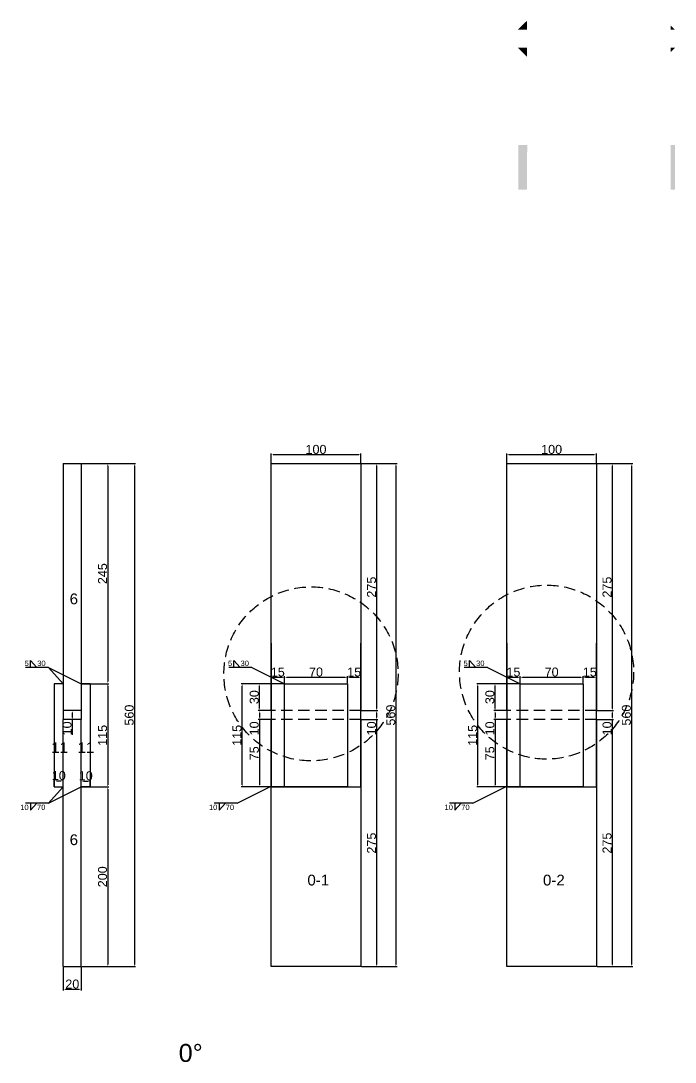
# Model space of a CAD drawing. Header units: millimetres. Extents: x 1455 to 24185, y -7041 to 4772.
# Drawn here: x 21906 to 22634, y 1760 to 2919 of the extents above; entities that cross this region are included whole.
import ezdxf

# ---------------------------------------------------------------- set-up
doc = ezdxf.new("R2010")
doc.units = ezdxf.units.MM
doc.linetypes.add('DASHED', pattern=[19.05, 12.7, -6.35])
for name, color, linetype in [('切平处', 3, 'DASHED'), ('尺寸标注', 6, 'Continuous'), ('标号', 4, 'Continuous'), ('焊缝', 250, 'Continuous')]:
    doc.layers.add(name, color=color, linetype=linetype)
doc.styles.get("Standard").update_dxf_attribs({"font": 'arial.ttf'})
doc.dimstyles.new('ISO-25-JHF', dxfattribs={"dimtxt": 10, "dimasz": 2.5, "dimexe": 1.25, "dimexo": 0.625, "dimtad": 1, "dimtxsty": 'Standard', "dimcen": 2.5, "dimadec": 0, "dimazin": 0, "dimtfac": 1, "dimtmove": 0, "dimatfit": 3, "dimfxl": 1, "dimarcsym": 0})

# ---------------------------------------------------------------- blocks, each defined once
blk = doc.blocks.new('*D2340')
at = {"layer": 'Defpoints', "color": 0, "transparency": 16777216}
for p in [(22284.4, 2436.4), (22184.4, 2426.3), (22284.4, 2426.3)]:
    blk.add_point(p, dxfattribs=at)
at = {"layer": '尺寸标注', "color": 0, "lineweight": -2, "transparency": 16777216}
for p, q in [((22184.4, 2426.9), (22184.4, 2437.7)), ((22186.9, 2436.4), (22281.9, 2436.4)), ((22284.4, 2426.9), (22284.4, 2437.7))]:
    blk.add_line(p, q, dxfattribs=at)
at = {"layer": '尺寸标注', "color": 0, "transparency": 16777216}
for points in [[(22186.9, 2436.8), (22186.9, 2436), (22184.4, 2436.4)], [(22281.9, 2436.8), (22281.9, 2436), (22284.4, 2436.4)]]:
    blk.add_solid(points, dxfattribs=at)
at = {"layer": '尺寸标注', "color": 0, "transparency": 16777216, "insert": (22234.4, 2442.1), "char_height": 10, "attachment_point": 5}
blk.add_mtext('100', dxfattribs=at)
blk = doc.blocks.new('*D2341')
at = {"layer": 'Defpoints', "color": 0, "transparency": 16777216}
for p in [(22284.4, 2426.3), (22284.4, 2151.3), (22301.9, 2151.3)]:
    blk.add_point(p, dxfattribs=at)
at = {"layer": '尺寸标注', "color": 0, "lineweight": -2, "transparency": 16777216}
for p, q in [((22285, 2426.3), (22303.1, 2426.3)), ((22301.9, 2423.8), (22301.9, 2153.8)), ((22285, 2151.3), (22303.1, 2151.3))]:
    blk.add_line(p, q, dxfattribs=at)
at = {"layer": '尺寸标注', "color": 0, "transparency": 16777216}
for points in [[(22301.5, 2423.8), (22302.3, 2423.8), (22301.9, 2426.3)], [(22301.5, 2153.8), (22302.3, 2153.8), (22301.9, 2151.3)]]:
    blk.add_solid(points, dxfattribs=at)
at = {"layer": '尺寸标注', "color": 0, "transparency": 16777216, "insert": (22296.2, 2288.8), "char_height": 10, "attachment_point": 5, "rotation": 90}
blk.add_mtext('275', dxfattribs=at)
blk = doc.blocks.new('*D2342')
at = {"layer": 'Defpoints', "color": 0, "transparency": 16777216}
for p in [(22284.4, 2151.3), (22284.4, 2141.3), (22301.9, 2141.3)]:
    blk.add_point(p, dxfattribs=at)
at = {"layer": '尺寸标注', "color": 0, "lineweight": -2, "transparency": 16777216}
for p, q in [((22285, 2151.3), (22303.1, 2151.3)), ((22301.9, 2148.8), (22301.9, 2143.8)), ((22285, 2141.3), (22303.1, 2141.3)), ((22301.9, 2141.3), (22301.9, 2124.2))]:
    blk.add_line(p, q, dxfattribs=at)
at = {"layer": '尺寸标注', "color": 0, "transparency": 16777216}
for points in [[(22301.5, 2148.8), (22302.3, 2148.8), (22301.9, 2151.3)], [(22301.5, 2143.8), (22302.3, 2143.8), (22301.9, 2141.3)]]:
    blk.add_solid(points, dxfattribs=at)
at = {"layer": '尺寸标注', "color": 0, "transparency": 16777216, "insert": (22296.2, 2131.5), "char_height": 10, "attachment_point": 5, "rotation": 90}
blk.add_mtext('10', dxfattribs=at)
blk = doc.blocks.new('*D2343')
at = {"layer": 'Defpoints', "color": 0, "transparency": 16777216}
for p in [(22284.4, 2141.3), (22284.4, 1866.3), (22301.9, 1866.3)]:
    blk.add_point(p, dxfattribs=at)
at = {"layer": '尺寸标注', "color": 0, "lineweight": -2, "transparency": 16777216}
for p, q in [((22285, 2141.3), (22303.1, 2141.3)), ((22301.9, 2138.8), (22301.9, 1868.8)), ((22285, 1866.3), (22303.1, 1866.3))]:
    blk.add_line(p, q, dxfattribs=at)
at = {"layer": '尺寸标注', "color": 0, "transparency": 16777216}
for points in [[(22301.5, 2138.8), (22302.3, 2138.8), (22301.9, 2141.3)], [(22301.5, 1868.8), (22302.3, 1868.8), (22301.9, 1866.3)]]:
    blk.add_solid(points, dxfattribs=at)
at = {"layer": '尺寸标注', "color": 0, "transparency": 16777216, "insert": (22296.2, 2003.8), "char_height": 10, "attachment_point": 5, "rotation": 90}
blk.add_mtext('275', dxfattribs=at)
blk = doc.blocks.new('*D2272')
at = {"layer": 'Defpoints', "color": 0, "transparency": 16777216}
for p in [(22284.4, 2426.3), (22284.4, 1866.3), (22323.3, 1866.3)]:
    blk.add_point(p, dxfattribs=at)
at = {"layer": '尺寸标注', "color": 0, "lineweight": -2, "transparency": 16777216}
for p, q in [((22285, 2426.3), (22324.6, 2426.3)), ((22323.3, 2423.8), (22323.3, 1868.8)), ((22285, 1866.3), (22324.6, 1866.3))]:
    blk.add_line(p, q, dxfattribs=at)
at = {"layer": '尺寸标注', "color": 0, "transparency": 16777216}
for points in [[(22322.9, 2423.8), (22323.8, 2423.8), (22323.3, 2426.3)], [(22322.9, 1868.8), (22323.8, 1868.8), (22323.3, 1866.3)]]:
    blk.add_solid(points, dxfattribs=at)
at = {"layer": '尺寸标注', "color": 0, "transparency": 16777216, "insert": (22317.6, 2146.3), "char_height": 10, "attachment_point": 5, "rotation": 90}
blk.add_mtext('560', dxfattribs=at)
blk = doc.blocks.new('*D2344')
at = {"layer": 'Defpoints', "color": 0, "transparency": 16777216}
for p in [(21953.2, 1866.3), (21973.2, 1866.3), (21973.2, 1841.1)]:
    blk.add_point(p, dxfattribs=at)
at = {"layer": '尺寸标注', "color": 0, "lineweight": -2, "transparency": 16777216}
for p, q in [((21953.2, 1865.6), (21953.2, 1839.8)), ((21973.2, 1865.6), (21973.2, 1839.8)), ((21955.7, 1841.1), (21970.7, 1841.1))]:
    blk.add_line(p, q, dxfattribs=at)
at = {"layer": '尺寸标注', "color": 0, "transparency": 16777216}
for points in [[(21955.7, 1841.5), (21955.7, 1840.7), (21953.2, 1841.1)], [(21970.7, 1841.5), (21970.7, 1840.7), (21973.2, 1841.1)]]:
    blk.add_solid(points, dxfattribs=at)
at = {"layer": '尺寸标注', "color": 0, "transparency": 16777216, "insert": (21963.2, 1846.8), "char_height": 10, "attachment_point": 5}
blk.add_mtext('20', dxfattribs=at)
blk = doc.blocks.new('*D2345')
at = {"layer": 'Defpoints', "color": 0, "transparency": 16777216}
for p in [(21943.2, 2066.3), (21953.2, 2073.2), (21953.2, 2066.3)]:
    blk.add_point(p, dxfattribs=at)
at = {"layer": '尺寸标注', "color": 0, "lineweight": -2, "transparency": 16777216}
for p, q in [((21943.2, 2066.9), (21943.2, 2074.4)), ((21945.7, 2073.2), (21950.7, 2073.2)), ((21953.2, 2066.9), (21953.2, 2074.4))]:
    blk.add_line(p, q, dxfattribs=at)
at = {"layer": '尺寸标注', "color": 0, "transparency": 16777216}
for points in [[(21945.7, 2073.6), (21945.7, 2072.7), (21943.2, 2073.2)], [(21950.7, 2073.6), (21950.7, 2072.7), (21953.2, 2073.2)]]:
    blk.add_solid(points, dxfattribs=at)
at = {"layer": '尺寸标注', "color": 0, "transparency": 16777216, "insert": (21948.2, 2078.9), "char_height": 10, "attachment_point": 5}
blk.add_mtext('10', dxfattribs=at)
blk = doc.blocks.new('*D2346')
at = {"layer": 'Defpoints', "color": 0, "transparency": 16777216}
for p in [(21973.2, 2066.3), (21983.2, 2072.9), (21983.2, 2066.3)]:
    blk.add_point(p, dxfattribs=at)
at = {"layer": '尺寸标注', "color": 0, "lineweight": -2, "transparency": 16777216}
for p, q in [((21973.2, 2066.9), (21973.2, 2074.2)), ((21975.7, 2072.9), (21980.7, 2072.9)), ((21983.2, 2066.9), (21983.2, 2074.2))]:
    blk.add_line(p, q, dxfattribs=at)
at = {"layer": '尺寸标注', "color": 0, "transparency": 16777216}
for points in [[(21975.7, 2073.4), (21975.7, 2072.5), (21973.2, 2072.9)], [(21980.7, 2073.4), (21980.7, 2072.5), (21983.2, 2072.9)]]:
    blk.add_solid(points, dxfattribs=at)
at = {"layer": '尺寸标注', "color": 0, "transparency": 16777216, "insert": (21978.2, 2078.7), "char_height": 10, "attachment_point": 5}
blk.add_mtext('10', dxfattribs=at)
blk = doc.blocks.new('*D2347')
at = {"layer": 'Defpoints', "color": 0, "transparency": 16777216}
for p in [(21973.2, 2426.3), (21973.2, 2181.3), (22002.6, 2181.3)]:
    blk.add_point(p, dxfattribs=at)
at = {"layer": '尺寸标注', "color": 0, "lineweight": -2, "transparency": 16777216}
for p, q in [((21973.8, 2426.3), (22003.9, 2426.3)), ((22002.6, 2423.8), (22002.6, 2183.8)), ((21973.8, 2181.3), (22003.9, 2181.3))]:
    blk.add_line(p, q, dxfattribs=at)
at = {"layer": '尺寸标注', "color": 0, "transparency": 16777216}
for points in [[(22002.2, 2423.8), (22003, 2423.8), (22002.6, 2426.3)], [(22002.2, 2183.8), (22003, 2183.8), (22002.6, 2181.3)]]:
    blk.add_solid(points, dxfattribs=at)
at = {"layer": '尺寸标注', "color": 0, "transparency": 16777216, "insert": (21996.9, 2303.8), "char_height": 10, "attachment_point": 5, "rotation": 90}
blk.add_mtext('245', dxfattribs=at)
blk = doc.blocks.new('*D2348')
at = {"layer": 'Defpoints', "color": 0, "transparency": 16777216}
for p in [(21983.2, 2181.3), (21983.2, 2066.3), (22002.6, 2066.3)]:
    blk.add_point(p, dxfattribs=at)
at = {"layer": '尺寸标注', "color": 0, "lineweight": -2, "transparency": 16777216}
for p, q in [((21983.8, 2181.3), (22003.9, 2181.3)), ((22002.6, 2178.8), (22002.6, 2068.8)), ((21983.8, 2066.3), (22003.9, 2066.3))]:
    blk.add_line(p, q, dxfattribs=at)
at = {"layer": '尺寸标注', "color": 0, "transparency": 16777216}
for points in [[(22002.2, 2178.8), (22003, 2178.8), (22002.6, 2181.3)], [(22002.2, 2068.8), (22003, 2068.8), (22002.6, 2066.3)]]:
    blk.add_solid(points, dxfattribs=at)
at = {"layer": '尺寸标注', "color": 0, "transparency": 16777216, "insert": (21996.9, 2123.8), "char_height": 10, "attachment_point": 5, "rotation": 90}
blk.add_mtext('115', dxfattribs=at)
blk = doc.blocks.new('*D2349')
at = {"layer": 'Defpoints', "color": 0, "transparency": 16777216}
for p in [(21973.2, 2066.3), (21973.2, 1866.3), (22002.6, 1866.3)]:
    blk.add_point(p, dxfattribs=at)
at = {"layer": '尺寸标注', "color": 0, "lineweight": -2, "transparency": 16777216}
for p, q in [((21973.8, 2066.3), (22003.9, 2066.3)), ((22002.6, 2063.8), (22002.6, 1868.8)), ((21973.8, 1866.3), (22003.9, 1866.3))]:
    blk.add_line(p, q, dxfattribs=at)
at = {"layer": '尺寸标注', "color": 0, "transparency": 16777216}
for points in [[(22002.2, 2063.8), (22003, 2063.8), (22002.6, 2066.3)], [(22002.2, 1868.8), (22003, 1868.8), (22002.6, 1866.3)]]:
    blk.add_solid(points, dxfattribs=at)
at = {"layer": '尺寸标注', "color": 0, "transparency": 16777216, "insert": (21996.9, 1966.3), "char_height": 10, "attachment_point": 5, "rotation": 90}
blk.add_mtext('200', dxfattribs=at)
blk = doc.blocks.new('*D2273')
at = {"layer": 'Defpoints', "color": 0, "transparency": 16777216}
for p in [(21973.8, 2426.3), (21973.8, 1866.3), (22032.3, 1866.3)]:
    blk.add_point(p, dxfattribs=at)
at = {"layer": '尺寸标注', "color": 0, "lineweight": -2, "transparency": 16777216}
for p, q in [((21974.4, 2426.3), (22033.5, 2426.3)), ((22032.3, 2423.8), (22032.3, 1868.8)), ((21974.4, 1866.3), (22033.5, 1866.3))]:
    blk.add_line(p, q, dxfattribs=at)
at = {"layer": '尺寸标注', "color": 0, "transparency": 16777216}
for points in [[(22031.9, 2423.8), (22032.7, 2423.8), (22032.3, 2426.3)], [(22031.9, 1868.8), (22032.7, 1868.8), (22032.3, 1866.3)]]:
    blk.add_solid(points, dxfattribs=at)
at = {"layer": '尺寸标注', "color": 0, "transparency": 16777216, "insert": (22026.6, 2146.3), "char_height": 10, "attachment_point": 5, "rotation": 90}
blk.add_mtext('560', dxfattribs=at)
blk = doc.blocks.new('*D2350')
at = {"layer": 'Defpoints', "color": 0, "transparency": 16777216}
for p in [(21973.2, 2151.3), (21963.2, 2141.3), (21973.2, 2141.3)]:
    blk.add_point(p, dxfattribs=at)
at = {"layer": '尺寸标注', "color": 0, "lineweight": -2, "transparency": 16777216}
for p, q in [((21972.5, 2151.3), (21961.9, 2151.3)), ((21963.2, 2148.8), (21963.2, 2143.8)), ((21972.5, 2141.3), (21961.9, 2141.3)), ((21963.2, 2141.3), (21963.2, 2124.2))]:
    blk.add_line(p, q, dxfattribs=at)
at = {"layer": '尺寸标注', "color": 0, "transparency": 16777216}
for points in [[(21962.7, 2148.8), (21963.6, 2148.8), (21963.2, 2151.3)], [(21962.7, 2143.8), (21963.6, 2143.8), (21963.2, 2141.3)]]:
    blk.add_solid(points, dxfattribs=at)
at = {"layer": '尺寸标注', "color": 0, "transparency": 16777216, "insert": (21957.4, 2131.5), "char_height": 10, "attachment_point": 5, "rotation": 90}
blk.add_mtext('10', dxfattribs=at)
blk = doc.blocks.new('*D2351')
at = {"layer": 'Defpoints', "color": 0, "transparency": 16777216}
for p in [(22152.3, 2181.3), (22199.4, 2181.3), (22199.4, 2066.3)]:
    blk.add_point(p, dxfattribs=at)
at = {"layer": '尺寸标注', "color": 0, "lineweight": -2, "transparency": 16777216}
for p, q in [((22198.8, 2181.3), (22151, 2181.3)), ((22152.3, 2068.8), (22152.3, 2178.8)), ((22198.8, 2066.3), (22151, 2066.3))]:
    blk.add_line(p, q, dxfattribs=at)
at = {"layer": '尺寸标注', "color": 0, "transparency": 16777216}
for points in [[(22151.8, 2178.8), (22152.7, 2178.8), (22152.3, 2181.3)], [(22151.8, 2068.8), (22152.7, 2068.8), (22152.3, 2066.3)]]:
    blk.add_solid(points, dxfattribs=at)
at = {"layer": '尺寸标注', "color": 0, "transparency": 16777216, "insert": (22146.5, 2123.8), "char_height": 10, "attachment_point": 5, "rotation": 90}
blk.add_mtext('115', dxfattribs=at)
blk = doc.blocks.new('*D2274')
at = {"layer": 'Defpoints', "color": 0, "transparency": 16777216}
for p in [(22171.5, 2181.3), (22184.4, 2181.3), (22184.4, 2151.3)]:
    blk.add_point(p, dxfattribs=at)
at = {"layer": '尺寸标注', "color": 0, "lineweight": -2, "transparency": 16777216}
for p, q in [((22183.8, 2181.3), (22170.2, 2181.3)), ((22171.5, 2153.8), (22171.5, 2178.8)), ((22183.8, 2151.3), (22170.2, 2151.3))]:
    blk.add_line(p, q, dxfattribs=at)
at = {"layer": '尺寸标注', "color": 0, "transparency": 16777216}
for points in [[(22171.1, 2178.8), (22171.9, 2178.8), (22171.5, 2181.3)], [(22171.1, 2153.8), (22171.9, 2153.8), (22171.5, 2151.3)]]:
    blk.add_solid(points, dxfattribs=at)
at = {"layer": '尺寸标注', "color": 0, "transparency": 16777216, "insert": (22165.7, 2166.3), "char_height": 10, "attachment_point": 5, "rotation": 90}
blk.add_mtext('30', dxfattribs=at)
blk = doc.blocks.new('*D2321')
at = {"layer": 'Defpoints', "color": 0, "transparency": 16777216}
for p in [(22184.4, 2181.3), (22199.4, 2188.4), (22199.4, 2181.3)]:
    blk.add_point(p, dxfattribs=at)
at = {"layer": '尺寸标注', "color": 0, "lineweight": -2, "transparency": 16777216}
for p, q in [((22184.4, 2181.9), (22184.4, 2189.7)), ((22186.9, 2188.4), (22196.9, 2188.4)), ((22199.4, 2181.9), (22199.4, 2189.7))]:
    blk.add_line(p, q, dxfattribs=at)
at = {"layer": '尺寸标注', "color": 0, "transparency": 16777216}
for points in [[(22186.9, 2188.9), (22186.9, 2188), (22184.4, 2188.4)], [(22196.9, 2188.9), (22196.9, 2188), (22199.4, 2188.4)]]:
    blk.add_solid(points, dxfattribs=at)
at = {"layer": '尺寸标注', "color": 0, "transparency": 16777216, "insert": (22191.9, 2194.2), "char_height": 10, "attachment_point": 5}
blk.add_mtext('15', dxfattribs=at)
blk = doc.blocks.new('*D2322')
at = {"layer": 'Defpoints', "color": 0, "transparency": 16777216}
for p in [(22199.4, 2181.3), (22269.4, 2188.4), (22269.4, 2181.3)]:
    blk.add_point(p, dxfattribs=at)
at = {"layer": '尺寸标注', "color": 0, "lineweight": -2, "transparency": 16777216}
for p, q in [((22199.4, 2181.9), (22199.4, 2189.7)), ((22201.9, 2188.4), (22266.9, 2188.4)), ((22269.4, 2181.9), (22269.4, 2189.7))]:
    blk.add_line(p, q, dxfattribs=at)
at = {"layer": '尺寸标注', "color": 0, "transparency": 16777216}
for points in [[(22201.9, 2188.9), (22201.9, 2188), (22199.4, 2188.4)], [(22266.9, 2188.9), (22266.9, 2188), (22269.4, 2188.4)]]:
    blk.add_solid(points, dxfattribs=at)
at = {"layer": '尺寸标注', "color": 0, "transparency": 16777216, "insert": (22234.4, 2194.2), "char_height": 10, "attachment_point": 5}
blk.add_mtext('70', dxfattribs=at)
blk = doc.blocks.new('*D2323')
at = {"layer": 'Defpoints', "color": 0, "transparency": 16777216}
for p in [(22269.4, 2181.3), (22284.4, 2188.4), (22284.4, 2181.3)]:
    blk.add_point(p, dxfattribs=at)
at = {"layer": '尺寸标注', "color": 0, "lineweight": -2, "transparency": 16777216}
for p, q in [((22269.4, 2181.9), (22269.4, 2189.7)), ((22271.9, 2188.4), (22281.9, 2188.4)), ((22284.4, 2181.9), (22284.4, 2189.7))]:
    blk.add_line(p, q, dxfattribs=at)
at = {"layer": '尺寸标注', "color": 0, "transparency": 16777216}
for points in [[(22271.9, 2188.9), (22271.9, 2188), (22269.4, 2188.4)], [(22281.9, 2188.9), (22281.9, 2188), (22284.4, 2188.4)]]:
    blk.add_solid(points, dxfattribs=at)
at = {"layer": '尺寸标注', "color": 0, "transparency": 16777216, "insert": (22276.9, 2194.2), "char_height": 10, "attachment_point": 5}
blk.add_mtext('15', dxfattribs=at)
blk = doc.blocks.new('*D2324')
at = {"layer": 'Defpoints', "color": 0, "transparency": 16777216}
for p in [(22184.4, 2151.3), (22171.5, 2141.3), (22184.4, 2141.3)]:
    blk.add_point(p, dxfattribs=at)
at = {"layer": '尺寸标注', "color": 0, "lineweight": -2, "transparency": 16777216}
for p, q in [((22183.8, 2151.3), (22170.2, 2151.3)), ((22171.5, 2148.8), (22171.5, 2143.8)), ((22183.8, 2141.3), (22170.2, 2141.3)), ((22171.5, 2141.3), (22171.5, 2124.2))]:
    blk.add_line(p, q, dxfattribs=at)
at = {"layer": '尺寸标注', "color": 0, "transparency": 16777216}
for points in [[(22171.1, 2148.8), (22171.9, 2148.8), (22171.5, 2151.3)], [(22171.1, 2143.8), (22171.9, 2143.8), (22171.5, 2141.3)]]:
    blk.add_solid(points, dxfattribs=at)
at = {"layer": '尺寸标注', "color": 0, "transparency": 16777216, "insert": (22165.7, 2131.5), "char_height": 10, "attachment_point": 5, "rotation": 90}
blk.add_mtext('10', dxfattribs=at)
blk = doc.blocks.new('*D2325')
at = {"layer": 'Defpoints', "color": 0, "transparency": 16777216}
for p in [(22184.4, 2141.3), (22171.5, 2066.3), (22184.4, 2066.3)]:
    blk.add_point(p, dxfattribs=at)
at = {"layer": '尺寸标注', "color": 0, "lineweight": -2, "transparency": 16777216}
for p, q in [((22183.8, 2141.3), (22170.2, 2141.3)), ((22171.5, 2138.8), (22171.5, 2068.8)), ((22183.8, 2066.3), (22170.2, 2066.3))]:
    blk.add_line(p, q, dxfattribs=at)
at = {"layer": '尺寸标注', "color": 0, "transparency": 16777216}
for points in [[(22171.1, 2138.8), (22171.9, 2138.8), (22171.5, 2141.3)], [(22171.1, 2068.8), (22171.9, 2068.8), (22171.5, 2066.3)]]:
    blk.add_solid(points, dxfattribs=at)
at = {"layer": '尺寸标注', "color": 0, "transparency": 16777216, "insert": (22165.8, 2103.8), "char_height": 10, "attachment_point": 5, "rotation": 90}
blk.add_mtext('75', dxfattribs=at)
blk = doc.blocks.new('*D2419')
at = {"layer": 'Defpoints', "color": 0, "transparency": 16777216}
for p in [(22546.6, 2436.4), (22446.6, 2426.3), (22546.6, 2426.3)]:
    blk.add_point(p, dxfattribs=at)
at = {"layer": '尺寸标注', "color": 0, "lineweight": -2, "transparency": 16777216}
for p, q in [((22446.6, 2426.9), (22446.6, 2437.7)), ((22449.1, 2436.4), (22544.1, 2436.4)), ((22546.6, 2426.9), (22546.6, 2437.7))]:
    blk.add_line(p, q, dxfattribs=at)
at = {"layer": '尺寸标注', "color": 0, "transparency": 16777216}
for points in [[(22449.1, 2436.8), (22449.1, 2436), (22446.6, 2436.4)], [(22544.1, 2436.8), (22544.1, 2436), (22546.6, 2436.4)]]:
    blk.add_solid(points, dxfattribs=at)
at = {"layer": '尺寸标注', "color": 0, "transparency": 16777216, "insert": (22496.6, 2442.1), "char_height": 10, "attachment_point": 5}
blk.add_mtext('100', dxfattribs=at)
blk = doc.blocks.new('*D2420')
at = {"layer": 'Defpoints', "color": 0, "transparency": 16777216}
for p in [(22546.6, 2426.3), (22546.6, 2151.3), (22564, 2151.3)]:
    blk.add_point(p, dxfattribs=at)
at = {"layer": '尺寸标注', "color": 0, "lineweight": -2, "transparency": 16777216}
for p, q in [((22547.2, 2426.3), (22565.3, 2426.3)), ((22564, 2423.8), (22564, 2153.8)), ((22547.2, 2151.3), (22565.3, 2151.3))]:
    blk.add_line(p, q, dxfattribs=at)
at = {"layer": '尺寸标注', "color": 0, "transparency": 16777216}
for points in [[(22563.6, 2423.8), (22564.5, 2423.8), (22564, 2426.3)], [(22563.6, 2153.8), (22564.5, 2153.8), (22564, 2151.3)]]:
    blk.add_solid(points, dxfattribs=at)
at = {"layer": '尺寸标注', "color": 0, "transparency": 16777216, "insert": (22558.3, 2288.8), "char_height": 10, "attachment_point": 5, "rotation": 90}
blk.add_mtext('275', dxfattribs=at)
blk = doc.blocks.new('*D2421')
at = {"layer": 'Defpoints', "color": 0, "transparency": 16777216}
for p in [(22546.6, 2151.3), (22546.6, 2141.3), (22564, 2141.3)]:
    blk.add_point(p, dxfattribs=at)
at = {"layer": '尺寸标注', "color": 0, "lineweight": -2, "transparency": 16777216}
for p, q in [((22547.2, 2151.3), (22565.3, 2151.3)), ((22564, 2148.8), (22564, 2143.8)), ((22547.2, 2141.3), (22565.3, 2141.3)), ((22564, 2141.3), (22564, 2124.2))]:
    blk.add_line(p, q, dxfattribs=at)
at = {"layer": '尺寸标注', "color": 0, "transparency": 16777216}
for points in [[(22563.6, 2148.8), (22564.5, 2148.8), (22564, 2151.3)], [(22563.6, 2143.8), (22564.5, 2143.8), (22564, 2141.3)]]:
    blk.add_solid(points, dxfattribs=at)
at = {"layer": '尺寸标注', "color": 0, "transparency": 16777216, "insert": (22558.3, 2131.5), "char_height": 10, "attachment_point": 5, "rotation": 90}
blk.add_mtext('10', dxfattribs=at)
blk = doc.blocks.new('*D2422')
at = {"layer": 'Defpoints', "color": 0, "transparency": 16777216}
for p in [(22546.6, 2141.3), (22546.6, 1866.3), (22564, 1866.3)]:
    blk.add_point(p, dxfattribs=at)
at = {"layer": '尺寸标注', "color": 0, "lineweight": -2, "transparency": 16777216}
for p, q in [((22547.2, 2141.3), (22565.3, 2141.3)), ((22564, 2138.8), (22564, 1868.8)), ((22547.2, 1866.3), (22565.3, 1866.3))]:
    blk.add_line(p, q, dxfattribs=at)
at = {"layer": '尺寸标注', "color": 0, "transparency": 16777216}
for points in [[(22563.6, 2138.8), (22564.5, 2138.8), (22564, 2141.3)], [(22563.6, 1868.8), (22564.5, 1868.8), (22564, 1866.3)]]:
    blk.add_solid(points, dxfattribs=at)
at = {"layer": '尺寸标注', "color": 0, "transparency": 16777216, "insert": (22558.3, 2003.8), "char_height": 10, "attachment_point": 5, "rotation": 90}
blk.add_mtext('275', dxfattribs=at)
blk = doc.blocks.new('*D2303')
at = {"layer": 'Defpoints', "color": 0, "transparency": 16777216}
for p in [(22546.6, 2426.3), (22546.6, 1866.3), (22585.5, 1866.3)]:
    blk.add_point(p, dxfattribs=at)
at = {"layer": '尺寸标注', "color": 0, "lineweight": -2, "transparency": 16777216}
for p, q in [((22547.2, 2426.3), (22586.8, 2426.3)), ((22585.5, 2423.8), (22585.5, 1868.8)), ((22547.2, 1866.3), (22586.8, 1866.3))]:
    blk.add_line(p, q, dxfattribs=at)
at = {"layer": '尺寸标注', "color": 0, "transparency": 16777216}
for points in [[(22585.1, 2423.8), (22585.9, 2423.8), (22585.5, 2426.3)], [(22585.1, 1868.8), (22585.9, 1868.8), (22585.5, 1866.3)]]:
    blk.add_solid(points, dxfattribs=at)
at = {"layer": '尺寸标注', "color": 0, "transparency": 16777216, "insert": (22579.8, 2146.3), "char_height": 10, "attachment_point": 5, "rotation": 90}
blk.add_mtext('560', dxfattribs=at)
blk = doc.blocks.new('*D2423')
at = {"layer": 'Defpoints', "color": 0, "transparency": 16777216}
for p in [(22414.4, 2181.3), (22461.6, 2181.3), (22461.6, 2066.3)]:
    blk.add_point(p, dxfattribs=at)
at = {"layer": '尺寸标注', "color": 0, "lineweight": -2, "transparency": 16777216}
for p, q in [((22460.9, 2181.3), (22413.2, 2181.3)), ((22414.4, 2068.8), (22414.4, 2178.8)), ((22460.9, 2066.3), (22413.2, 2066.3))]:
    blk.add_line(p, q, dxfattribs=at)
at = {"layer": '尺寸标注', "color": 0, "transparency": 16777216}
for points in [[(22414, 2178.8), (22414.8, 2178.8), (22414.4, 2181.3)], [(22414, 2068.8), (22414.8, 2068.8), (22414.4, 2066.3)]]:
    blk.add_solid(points, dxfattribs=at)
at = {"layer": '尺寸标注', "color": 0, "transparency": 16777216, "insert": (22408.7, 2123.8), "char_height": 10, "attachment_point": 5, "rotation": 90}
blk.add_mtext('115', dxfattribs=at)
blk = doc.blocks.new('*D2304')
at = {"layer": 'Defpoints', "color": 0, "transparency": 16777216}
for p in [(22433.6, 2181.3), (22446.6, 2181.3), (22446.6, 2151.3)]:
    blk.add_point(p, dxfattribs=at)
at = {"layer": '尺寸标注', "color": 0, "lineweight": -2, "transparency": 16777216}
for p, q in [((22445.9, 2181.3), (22432.4, 2181.3)), ((22433.6, 2153.8), (22433.6, 2178.8)), ((22445.9, 2151.3), (22432.4, 2151.3))]:
    blk.add_line(p, q, dxfattribs=at)
at = {"layer": '尺寸标注', "color": 0, "transparency": 16777216}
for points in [[(22433.2, 2178.8), (22434, 2178.8), (22433.6, 2181.3)], [(22433.2, 2153.8), (22434, 2153.8), (22433.6, 2151.3)]]:
    blk.add_solid(points, dxfattribs=at)
at = {"layer": '尺寸标注', "color": 0, "transparency": 16777216, "insert": (22427.9, 2166.3), "char_height": 10, "attachment_point": 5, "rotation": 90}
blk.add_mtext('30', dxfattribs=at)
blk = doc.blocks.new('*D2424')
at = {"layer": 'Defpoints', "color": 0, "transparency": 16777216}
for p in [(22446.6, 2181.3), (22461.6, 2188.4), (22461.6, 2181.3)]:
    blk.add_point(p, dxfattribs=at)
at = {"layer": '尺寸标注', "color": 0, "lineweight": -2, "transparency": 16777216}
for p, q in [((22446.6, 2181.9), (22446.6, 2189.7)), ((22449.1, 2188.4), (22459.1, 2188.4)), ((22461.6, 2181.9), (22461.6, 2189.7))]:
    blk.add_line(p, q, dxfattribs=at)
at = {"layer": '尺寸标注', "color": 0, "transparency": 16777216}
for points in [[(22449.1, 2188.9), (22449.1, 2188), (22446.6, 2188.4)], [(22459.1, 2188.9), (22459.1, 2188), (22461.6, 2188.4)]]:
    blk.add_solid(points, dxfattribs=at)
at = {"layer": '尺寸标注', "color": 0, "transparency": 16777216, "insert": (22454.1, 2194.2), "char_height": 10, "attachment_point": 5}
blk.add_mtext('15', dxfattribs=at)
blk = doc.blocks.new('*D2425')
at = {"layer": 'Defpoints', "color": 0, "transparency": 16777216}
for p in [(22461.6, 2181.3), (22531.6, 2188.4), (22531.6, 2181.3)]:
    blk.add_point(p, dxfattribs=at)
at = {"layer": '尺寸标注', "color": 0, "lineweight": -2, "transparency": 16777216}
for p, q in [((22461.6, 2181.9), (22461.6, 2189.7)), ((22464.1, 2188.4), (22529.1, 2188.4)), ((22531.6, 2181.9), (22531.6, 2189.7))]:
    blk.add_line(p, q, dxfattribs=at)
at = {"layer": '尺寸标注', "color": 0, "transparency": 16777216}
for points in [[(22464.1, 2188.9), (22464.1, 2188), (22461.6, 2188.4)], [(22529.1, 2188.9), (22529.1, 2188), (22531.6, 2188.4)]]:
    blk.add_solid(points, dxfattribs=at)
at = {"layer": '尺寸标注', "color": 0, "transparency": 16777216, "insert": (22496.6, 2194.2), "char_height": 10, "attachment_point": 5}
blk.add_mtext('70', dxfattribs=at)
blk = doc.blocks.new('*D2426')
at = {"layer": 'Defpoints', "color": 0, "transparency": 16777216}
for p in [(22531.6, 2181.3), (22546.6, 2188.4), (22546.6, 2181.3)]:
    blk.add_point(p, dxfattribs=at)
at = {"layer": '尺寸标注', "color": 0, "lineweight": -2, "transparency": 16777216}
for p, q in [((22531.6, 2181.9), (22531.6, 2189.7)), ((22534.1, 2188.4), (22544.1, 2188.4)), ((22546.6, 2181.9), (22546.6, 2189.7))]:
    blk.add_line(p, q, dxfattribs=at)
at = {"layer": '尺寸标注', "color": 0, "transparency": 16777216}
for points in [[(22534.1, 2188.9), (22534.1, 2188), (22531.6, 2188.4)], [(22544.1, 2188.9), (22544.1, 2188), (22546.6, 2188.4)]]:
    blk.add_solid(points, dxfattribs=at)
at = {"layer": '尺寸标注', "color": 0, "transparency": 16777216, "insert": (22539.1, 2194.2), "char_height": 10, "attachment_point": 5}
blk.add_mtext('15', dxfattribs=at)
blk = doc.blocks.new('*D2427')
at = {"layer": 'Defpoints', "color": 0, "transparency": 16777216}
for p in [(22446.6, 2151.3), (22433.6, 2141.3), (22446.6, 2141.3)]:
    blk.add_point(p, dxfattribs=at)
at = {"layer": '尺寸标注', "color": 0, "lineweight": -2, "transparency": 16777216}
for p, q in [((22445.9, 2151.3), (22432.4, 2151.3)), ((22433.6, 2148.8), (22433.6, 2143.8)), ((22445.9, 2141.3), (22432.4, 2141.3)), ((22433.6, 2141.3), (22433.6, 2124.2))]:
    blk.add_line(p, q, dxfattribs=at)
at = {"layer": '尺寸标注', "color": 0, "transparency": 16777216}
for points in [[(22433.2, 2148.8), (22434, 2148.8), (22433.6, 2151.3)], [(22433.2, 2143.8), (22434, 2143.8), (22433.6, 2141.3)]]:
    blk.add_solid(points, dxfattribs=at)
at = {"layer": '尺寸标注', "color": 0, "transparency": 16777216, "insert": (22427.9, 2131.5), "char_height": 10, "attachment_point": 5, "rotation": 90}
blk.add_mtext('10', dxfattribs=at)
blk = doc.blocks.new('*D2428')
at = {"layer": 'Defpoints', "color": 0, "transparency": 16777216}
for p in [(22446.6, 2141.3), (22433.6, 2066.3), (22446.6, 2066.3)]:
    blk.add_point(p, dxfattribs=at)
at = {"layer": '尺寸标注', "color": 0, "lineweight": -2, "transparency": 16777216}
for p, q in [((22445.9, 2141.3), (22432.4, 2141.3)), ((22433.6, 2138.8), (22433.6, 2068.8)), ((22445.9, 2066.3), (22432.4, 2066.3))]:
    blk.add_line(p, q, dxfattribs=at)
at = {"layer": '尺寸标注', "color": 0, "transparency": 16777216}
for points in [[(22433.2, 2138.8), (22434, 2138.8), (22433.6, 2141.3)], [(22433.2, 2068.8), (22434, 2068.8), (22433.6, 2066.3)]]:
    blk.add_solid(points, dxfattribs=at)
at = {"layer": '尺寸标注', "color": 0, "transparency": 16777216, "insert": (22427.9, 2103.8), "char_height": 10, "attachment_point": 5, "rotation": 90}
blk.add_mtext('75', dxfattribs=at)

msp = doc.modelspace()

# ---------------------------------------------------------------- hatches: boundary and pattern name
at = {"layer": '焊缝'}
h = msp.add_hatch(color=250, dxfattribs=at)
h.dxf.hatch_style = 1
h.paths.add_polyline_path([(22459.01, 2909.301), (22469.01, 2919.301), (22469.01, 2909.301)])
h = msp.add_hatch(color=250, dxfattribs=at)
h.dxf.hatch_style = 1
h.paths.add_polyline_path([(22634.01, 2909.301), (22629.01, 2914.301), (22629.01, 2909.301)])
h = msp.add_hatch(color=250, dxfattribs=at)
h.dxf.hatch_style = 1
h.paths.add_polyline_path([(22459.01, 2889.301), (22469.01, 2879.301), (22469.01, 2889.301)])
h = msp.add_hatch(color=250, dxfattribs=at)
h.dxf.hatch_style = 1
h.paths.add_polyline_path([(22634.01, 2889.301), (22629.01, 2884.301), (22629.01, 2889.301)])
h = msp.add_hatch(color=250, dxfattribs=at)
h.dxf.hatch_style = 1
h.paths.add_polyline_path([(22469.44, 2781.174), (22459.44, 2781.174), (22459.44, 2731.174), (22469.01, 2731.174)])
h = msp.add_hatch(color=250, dxfattribs=at)
h.dxf.hatch_style = 1
h.paths.add_polyline_path([(22634.059, 2781.174), (22629.059, 2781.174), (22629.01, 2731.174), (22634.059, 2731.174)])

# ---------------------------------------------------------------- linework, layer by layer
for p, q in [((21953.152, 2426.273), (21973.152, 2426.273)), ((21953.152, 2426.273), (21953.152, 2151.273)), ((21973.152, 2426.273), (21973.152, 2151.273)), ((22184.419, 2426.273), (22284.419, 2426.273)), ((22184.419, 2151.273), (22184.419, 2426.273)), ((22284.419, 2426.273), (22284.419, 2151.273)), ((22446.57, 2426.273), (22546.57, 2426.273)), ((22446.57, 2151.273), (22446.57, 2426.273)), ((22546.57, 2426.273), (22546.57, 2151.273)), ((22184.419, 2226.273), (22184.419, 2066.273)), ((22284.419, 2066.273), (22284.419, 2226.273)), ((22446.57, 2226.273), (22446.57, 2066.273)), ((22546.57, 2066.273), (22546.57, 2226.273)), ((21943.152, 2181.273), (21943.152, 2066.273)), ((21953.152, 2181.273), (21943.152, 2181.273)), ((21983.152, 2181.273), (21973.152, 2181.273)), ((21983.152, 2181.273), (21983.152, 2066.273)), ((22199.419, 2181.273), (22269.419, 2181.273)), ((22199.419, 2066.273), (22199.419, 2181.273)), ((22199.419, 2181.273), (22269.419, 2181.273)), ((22269.419, 2181.273), (22269.419, 2066.273)), ((22461.57, 2181.273), (22531.57, 2181.273)), ((22461.57, 2066.273), (22461.57, 2181.273)), ((22461.57, 2181.273), (22531.57, 2181.273)), ((22531.57, 2181.273), (22531.57, 2066.273)), ((21973.152, 2151.273), (21953.152, 2151.273)), ((21953.152, 2151.273), (21953.152, 2141.273)), ((21973.152, 2151.273), (21973.152, 2141.273)), ((21973.152, 2141.273), (21953.152, 2141.273)), ((21953.152, 1866.273), (21953.152, 2141.273)), ((21973.152, 1866.273), (21973.152, 2141.273)), ((22184.419, 1866.273), (22184.419, 2141.273)), ((22284.419, 2141.273), (22284.419, 1866.273)), ((22446.57, 1866.273), (22446.57, 2141.273)), ((22546.57, 2141.273), (22546.57, 1866.273)), ((21943.152, 2066.273), (21953.152, 2066.273)), ((21983.152, 2066.273), (21973.152, 2066.273)), ((22184.419, 2066.273), (22284.419, 2066.273)), ((22269.419, 2066.273), (22199.419, 2066.273)), ((22446.57, 2066.273), (22546.57, 2066.273)), ((22531.57, 2066.273), (22461.57, 2066.273)), ((21953.152, 1866.273), (21973.152, 1866.273)), ((22284.419, 1866.273), (22184.419, 1866.273)), ((22546.57, 1866.273), (22446.57, 1866.273))]:
    msp.add_line(p, q)
at = {"linetype": 'DASHED'}
for p, q in [((22284.419, 2151.273), (22184.419, 2151.273)), ((22546.57, 2151.273), (22446.57, 2151.273)), ((22284.419, 2141.273), (22184.419, 2141.273)), ((22546.57, 2141.273), (22446.57, 2141.273))]:
    msp.add_line(p, q, dxfattribs=at)
at = {"layer": '切平处'}
for centre in [(22228.809, 2192.196), (22490.96, 2194.177)]:
    msp.add_circle(centre, 96.875, dxfattribs=at)
at = {"layer": '尺寸标注'}
for p, q in [((21916.647, 2199.463), (21916.647, 2207.228)), ((21916.647, 2207.228), (21923.879, 2199.463)), ((22142.915, 2199.463), (22142.915, 2207.228)), ((22142.915, 2207.228), (22150.147, 2199.463)), ((22405.066, 2199.463), (22405.066, 2207.228)), ((22405.066, 2207.228), (22412.297, 2199.463)), ((21936.761, 2199.463), (21910.998, 2199.463)), ((21953.152, 2181.273), (21936.761, 2199.463)), ((21936.761, 2199.463), (21973.152, 2181.273)), ((22163.028, 2199.463), (22137.265, 2199.463)), ((22163.028, 2199.463), (22199.419, 2181.273)), ((22425.179, 2199.463), (22399.416, 2199.463)), ((22425.179, 2199.463), (22461.57, 2181.273)), ((21953.152, 2066.273), (21936.761, 2048.084)), ((21936.761, 2048.084), (21973.152, 2066.273)), ((22146.714, 2048.084), (22183.106, 2066.273)), ((22408.865, 2048.084), (22445.256, 2066.273)), ((21936.761, 2048.084), (21910.998, 2048.084)), ((21916.647, 2048.084), (21916.647, 2040.319)), ((21916.647, 2040.319), (21923.879, 2048.084)), ((22146.714, 2048.084), (22120.951, 2048.084)), ((22126.601, 2048.084), (22126.601, 2040.319)), ((22126.601, 2040.319), (22133.833, 2048.084)), ((22408.865, 2048.084), (22383.102, 2048.084)), ((22388.752, 2048.084), (22388.752, 2040.319)), ((22388.752, 2040.319), (22395.984, 2048.084))]:
    msp.add_line(p, q, dxfattribs=at)

# ---------------------------------------------------------------- texts
at = {"insert": (22081.628, 1780.167), "char_height": 20, "attachment_point": 1}
msp.add_mtext_dynamic_manual_height_columns('0° ', width=70.10425, gutter_width=12.5, heights=[0], dxfattribs=at)
at = {"layer": '尺寸标注', "char_height": 6}
for s, insert, attachment_point in [('5    30', (21910.178, 2206.98), 1), ('5    30', (22136.445, 2206.98), 1), ('5    30', (22398.596, 2206.98), 1), ('\\pt0;10    70', (21905.306, 2040.566), 7), ('\\pt0;10    70', (22115.26, 2040.566), 7), ('\\pt0;10    70', (22377.41, 2040.566), 7)]:
    msp.add_mtext_dynamic_manual_height_columns(s, width=68.30832, gutter_width=12.5, heights=[0], dxfattribs=dict(at, insert=insert, attachment_point=attachment_point))
at = {"layer": '标号', "char_height": 12, "attachment_point": 7}
for s, insert in [('6 ', (21960.288, 2269.563)), ('11 ', (21939.73, 2104.134)), ('11 ', (21969.03, 2104.134)), ('6 ', (21960.288, 2001.389)), ('0-1 ', (22224.835, 1956.439)), ('0-2 ', (22486.986, 1956.439))]:
    msp.add_mtext_dynamic_manual_height_columns(s, width=70.10425, gutter_width=12.5, heights=[0], dxfattribs=dict(at, insert=insert))

# ---------------------------------------------------------------- dimensions: what is measured, and where the dimension line sits
at = {"layer": '尺寸标注'}
for p1, p2, distance, picture, middle in [((22184.419, 2426.273), (22284.419, 2426.273), 10.138, '*D2340', (22234.419, 2442.142)), ((22446.57, 2426.273), (22546.57, 2426.273), 10.138, '*D2419', (22496.57, 2442.142)), ((21973.152, 2426.273), (21973.152, 2181.273), 29.467, '*D2347', (21996.888, 2303.773)), ((22284.419, 2426.273), (22284.419, 2151.273), 17.478, '*D2341', (22296.167, 2288.773)), ((22284.419, 2426.273), (22284.419, 1866.273), 38.931, '*D2272', (22317.619, 2146.273)), ((22546.57, 2426.273), (22546.57, 2151.273), 17.478, '*D2420', (22558.318, 2288.773)), ((22546.57, 2426.273), (22546.57, 1866.273), 38.931, '*D2303', (22579.77, 2146.273)), ((22184.419, 2181.273), (22199.419, 2181.273), 7.173, '*D2321', (22191.919, 2194.177)), ((22199.419, 2181.273), (22269.419, 2181.273), 7.173, '*D2322', (22234.419, 2194.177)), ((22269.419, 2181.273), (22284.419, 2181.273), 7.173, '*D2323', (22276.919, 2194.177)), ((22446.57, 2181.273), (22461.57, 2181.273), 7.173, '*D2424', (22454.07, 2194.177)), ((22461.57, 2181.273), (22531.57, 2181.273), 7.173, '*D2425', (22496.57, 2194.177)), ((22531.57, 2181.273), (22546.57, 2181.273), 7.173, '*D2426', (22539.07, 2194.177)), ((21983.152, 2181.273), (21983.152, 2066.273), 19.467, '*D2348', (21996.888, 2123.773)), ((22199.419, 2066.273), (22199.419, 2181.273), 47.158, '*D2351', (22146.53, 2123.773)), ((22184.419, 2151.273), (22184.419, 2181.273), 12.951, '*D2274', (22165.735, 2166.273)), ((22461.57, 2066.273), (22461.57, 2181.273), 47.158, '*D2423', (22408.681, 2123.773)), ((22446.57, 2151.273), (22446.57, 2181.273), 12.951, '*D2304', (22427.885, 2166.273)), ((21973.152, 2151.273), (21973.152, 2141.273), -10, '*D2350', (21957.421, 2131.474)), ((22184.419, 2151.273), (22184.419, 2141.273), -12.951, '*D2324', (22165.738, 2131.474)), ((22284.419, 2151.273), (22284.419, 2141.273), 17.478, '*D2342', (22296.167, 2131.474)), ((22446.57, 2151.273), (22446.57, 2141.273), -12.951, '*D2427', (22427.889, 2131.474)), ((22546.57, 2151.273), (22546.57, 2141.273), 17.478, '*D2421', (22558.318, 2131.474)), ((22184.419, 2141.273), (22184.419, 2066.273), -12.951, '*D2325', (22165.758, 2103.773)), ((22284.419, 2141.273), (22284.419, 1866.273), 17.478, '*D2343', (22296.167, 2003.773)), ((22446.57, 2141.273), (22446.57, 2066.273), -12.951, '*D2428', (22427.909, 2103.773)), ((22546.57, 2141.273), (22546.57, 1866.273), 17.478, '*D2422', (22558.318, 2003.773)), ((21973.152, 2066.273), (21973.152, 1866.273), 29.467, '*D2349', (21996.888, 1966.273))]:
    dim = msp.add_aligned_dim(p1=p1, p2=p2, distance=distance, dimstyle='ISO-25-JHF', dxfattribs=at)
    dim.commit()
    dim.dimension.update_dxf_attribs({"geometry": picture, "text_midpoint": middle})
for base, p1, p2, angle, picture, middle in [((22032.29, 1866.273), (21973.777, 2426.273), (21973.777, 1866.273), 270, '*D2273', (22032.29, 2146.273)), ((21953.152, 2073.156), (21943.152, 2066.273), (21953.152, 2066.273), 0, '*D2345', (21948.152, 2073.156)), ((21983.152, 2072.942), (21973.152, 2066.273), (21983.152, 2066.273), 0, '*D2346', (21978.152, 2072.942)), ((21973.152, 1841.075), (21953.152, 1866.273), (21973.152, 1866.273), 0, '*D2344', (21963.152, 1841.075))]:
    dim = msp.add_linear_dim(base=base, p1=p1, p2=p2, angle=angle, dimstyle='ISO-25-JHF', dxfattribs=at)
    dim.commit()
    dim.dimension.update_dxf_attribs({"geometry": picture, "text_midpoint": middle, "dimtype": 161})

doc.saveas('drawing.dxf')
